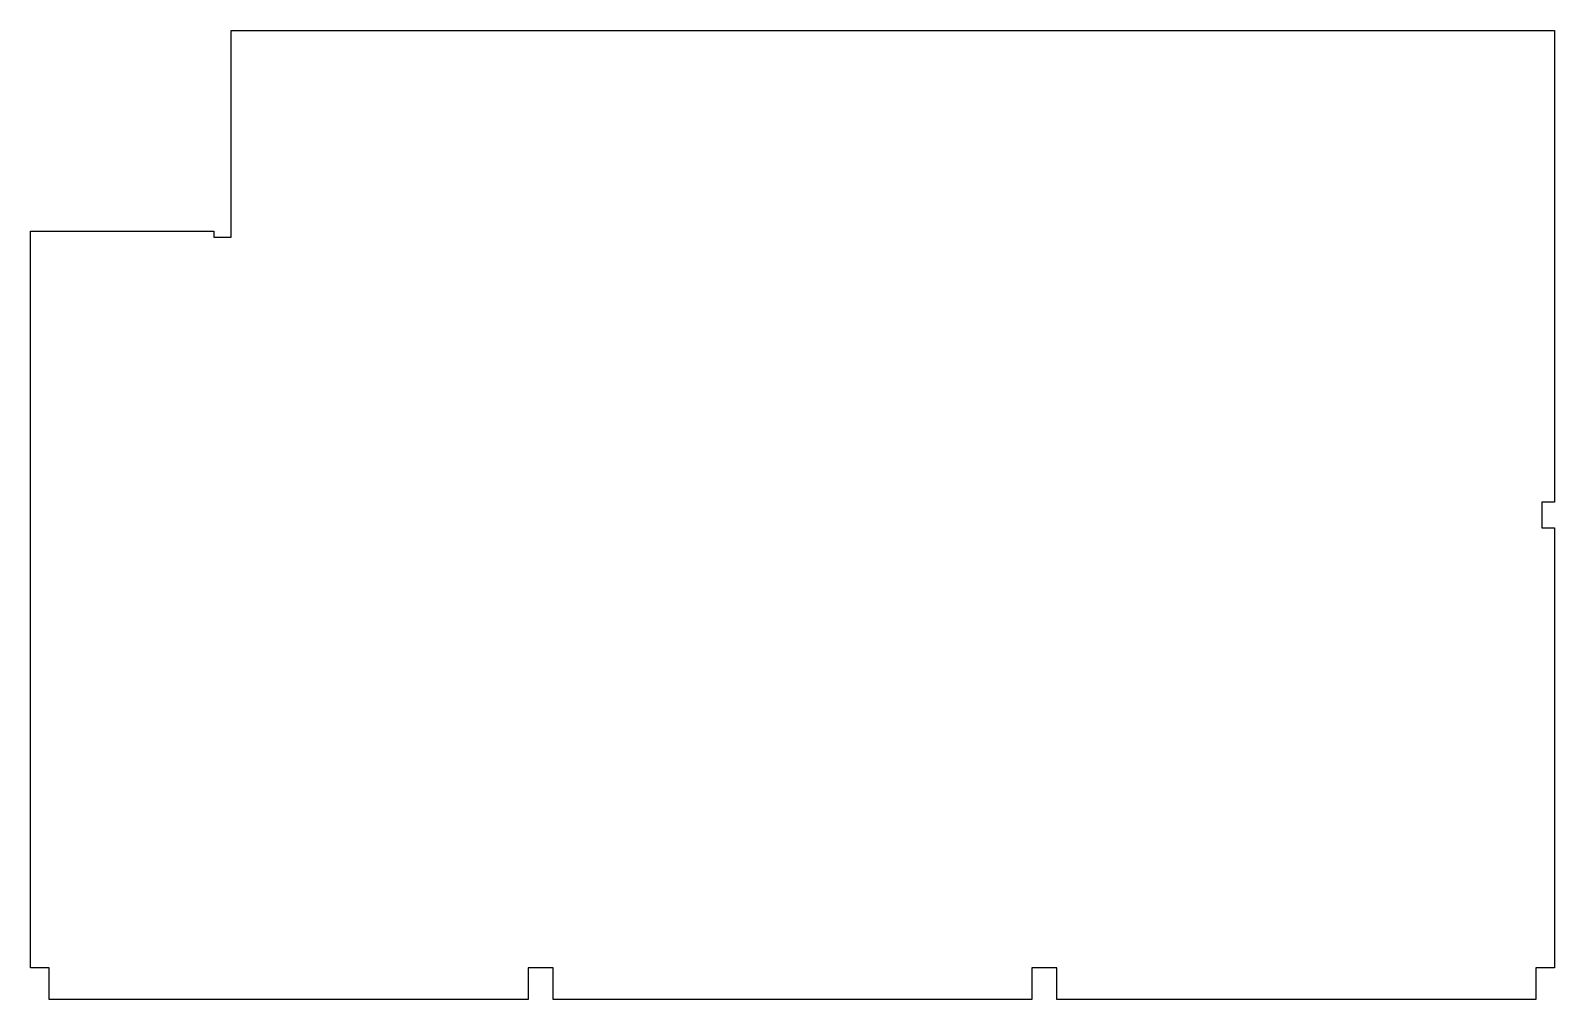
# Model space of a CAD drawing. Header units: metres. Extents: x 978 to 2763, y 1226 to 2361.
import ezdxf

# ---------------------------------------------------------------- set-up
doc = ezdxf.new("R2010")
doc.units = ezdxf.units.M
for name, color, linetype in [('door', 7, 'Continuous'), ('feasible_area', 7, 'Continuous'), ('other', 7, 'Continuous'), ('solid_wall', 7, 'Continuous'), ('window', 7, 'Continuous')]:
    doc.layers.add(name, color=color, linetype=linetype)

msp = doc.modelspace()

# ---------------------------------------------------------------- linework, layer by layer
at = {"layer": 'door', "color": 1}
for p, q in [((1213.04, 2144.87), (1213.04, 2361)), ((2762.66, 2361), (2762.66, 2331.94)), ((1213.04, 2125.81), (1213.04, 2142.6)), ((977.85, 2125.81), (1083.18, 2125.81)), ((1192.59, 2118.98), (1213.04, 2118.98)), ((977.85, 1779.38), (977.85, 1807.53)), ((2747.68, 1808.43), (2747.68, 1778.47)), ((999.64, 1225.91), (999.64, 1263.14)), ((1560.83, 1263.14), (1560.83, 1225.91)), ((1589.89, 1225.91), (1589.89, 1263.14)), ((2179.67, 1263.14), (2150.62, 1263.14)), ((2150.62, 1263.14), (2150.62, 1225.91)), ((2179.67, 1225.91), (2179.67, 1263.14)), ((2762.66, 1263.14), (2740.87, 1263.14)), ((2740.87, 1263.14), (2740.87, 1225.91))]:
    msp.add_line(p, q, dxfattribs=at)
at = {"layer": 'feasible_area', "color": 255}
for p, q in [((1213.04, 2118.98), (1213.04, 2361)), ((1213.04, 2361), (2762.66, 2361)), ((2762.66, 2361), (2762.66, 1808.43)), ((977.85, 1263.14), (977.85, 2125.81)), ((977.85, 2125.81), (1192.59, 2125.81)), ((1192.59, 2125.81), (1192.59, 2118.98)), ((1192.59, 2118.98), (1213.04, 2118.98)), ((2762.66, 1808.43), (2747.68, 1808.43)), ((2747.68, 1808.43), (2747.68, 1778.47)), ((2747.68, 1778.47), (2762.66, 1778.47)), ((2762.66, 1778.47), (2762.66, 1263.14)), ((999.64, 1263.14), (977.85, 1263.14)), ((999.64, 1225.91), (999.64, 1263.14)), ((1589.89, 1263.14), (1560.83, 1263.14)), ((1560.83, 1263.14), (1560.83, 1225.91)), ((1589.89, 1225.91), (1589.89, 1263.14)), ((2179.67, 1263.14), (2150.62, 1263.14)), ((2150.62, 1263.14), (2150.62, 1225.91)), ((2179.67, 1225.91), (2179.67, 1263.14)), ((2762.66, 1263.14), (2740.87, 1263.14)), ((2740.87, 1263.14), (2740.87, 1225.91)), ((1560.83, 1225.91), (999.64, 1225.91)), ((2150.62, 1225.91), (1589.89, 1225.91)), ((2740.87, 1225.91), (2179.67, 1225.91))]:
    msp.add_line(p, q, dxfattribs=at)
at = {"layer": 'other', "color": 5}
for p, q in [((1213.04, 2361), (2762.66, 2361)), ((2762.66, 2331.03), (2762.66, 1808.43)), ((977.85, 1808.43), (977.85, 2125.81)), ((1192.59, 2125.81), (1192.59, 2118.98)), ((1213.04, 2118.98), (1213.04, 2125.81)), ((2762.66, 1808.43), (2747.68, 1808.43)), ((977.85, 1263.14), (977.85, 1778.47)), ((2747.68, 1778.47), (2762.66, 1778.47)), ((2762.66, 1778.47), (2762.66, 1263.14)), ((1560.83, 1263.14), (1560.83, 1263.14)), ((2150.62, 1263.14), (2150.62, 1263.14)), ((2179.67, 1263.14), (2179.67, 1263.14)), ((2740.87, 1263.14), (2740.87, 1263.14)), ((1560.83, 1225.91), (999.64, 1225.91)), ((2150.62, 1225.91), (1589.89, 1225.91)), ((2740.87, 1225.91), (2179.67, 1225.91))]:
    msp.add_line(p, q, dxfattribs=at)
at = {"layer": 'solid_wall', "color": 2}
for p, q in [((1213.04, 2142.6), (1213.04, 2144.87)), ((1083.18, 2125.81), (1192.59, 2125.81)), ((1192.59, 2118.98), (1192.59, 2118.98))]:
    msp.add_line(p, q, dxfattribs=at)
at = {"layer": 'window', "color": 6}
for p, q in [((2762.66, 2331.94), (2762.66, 2331.03)), ((977.85, 1807.53), (977.85, 1808.43)), ((977.85, 1778.47), (977.85, 1779.38)), ((999.64, 1263.14), (977.85, 1263.14)), ((1589.89, 1263.14), (1560.83, 1263.14))]:
    msp.add_line(p, q, dxfattribs=at)

doc.saveas('drawing.dxf')
